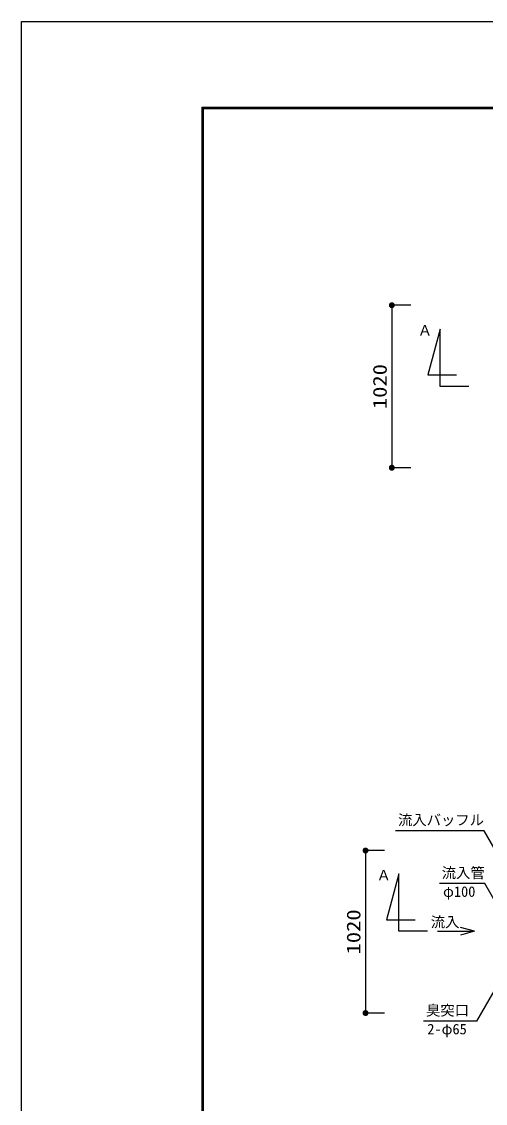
# Model space of a CAD drawing. Units: millimetres, scale not verified. Extents: x -22761 to 8910, y -6308 to 6308.
# Drawn here: x -8910 to -6000, y -482 to 6308 of the extents above; entities that cross this region are included whole.
import ezdxf
from ezdxf.enums import TextEntityAlignment as Align

# ---------------------------------------------------------------- set-up
doc = ezdxf.new("R2010")
doc.units = ezdxf.units.MM
doc.header["$LTSCALE"] = 30
for name, color, linetype, lineweight in [('0-2_空気管', 3, 'Continuous', 25), ('0-F_00クル-フ-6寸法', 132, 'Continuous', 25), ('1-2_図面枠', 7, 'Continuous', 25), ('1-3_Axis_waku', 7, 'Continuous', 25)]:
    doc.layers.add(name, color=color, linetype=linetype, lineweight=lineweight)
doc.styles.add('ＭＳ ゴシック', font='')
doc.styles.get('ＭＳ ゴシック').set_extended_font_data('MS Gothic')

msp = doc.modelspace()

# ---------------------------------------------------------------- linework, layer by layer
at = {"layer": '0-2_空気管'}
for p, q in [((-6008, 1228.62), (-6563.18, 1228.62)), ((-5709.13, 710.96), (-6008, 1228.62)), ((-5818.97, 443.89), (-6055.8, 33.69)), ((-6055.8, 33.69), (-6387.36, 33.69))]:
    msp.add_line(p, q, dxfattribs=at)
at = {"layer": '0-2_空気管', "color": 4}
for p, q in [((-6068.69, 597.52), (-6155.63, 620.82)), ((-6299.88, 597.52), (-6074.93, 597.52)), ((-6068.69, 597.52), (-6155.63, 574.23))]:
    msp.add_line(p, q, dxfattribs=at)
at = {"layer": '0-2_空気管'}
for points in [[(-6103.74, 4017.66), (-6283.74, 4017.66), (-6283.74, 4377.66), (-6360.91, 4089.66), (-6180.91, 4089.66)], [(-6362.33, 597.52), (-6542.33, 597.52), (-6542.33, 957.52), (-6619.5, 669.52), (-6439.5, 669.52)], [(-5844.73, 621.51), (-6003.64, 896.74), (-6288.64, 896.74)]]:
    msp.add_lwpolyline(points, dxfattribs=at)
at = {"layer": '0-F_00クル-フ-6寸法', "color": 4}
for p, q in [((-6466.85, 4527.53), (-6586.85, 4527.53)), ((-6586.85, 4527.53), (-6586.85, 3507.53)), ((-6466.85, 3507.53), (-6586.85, 3507.53)), ((-6631.95, 1104.61), (-6751.95, 1104.61)), ((-6751.95, 1104.61), (-6751.95, 84.61)), ((-6631.95, 84.61), (-6751.95, 84.61))]:
    msp.add_line(p, q, dxfattribs=at)
at = {"layer": '0-F_00クル-フ-6寸法'}
for points in [[(-6586.85, 4527.53), (-6605.56, 4528.71), (-6605.26, 4531.05)], [(-6586.85, 4527.53), (-6605.56, 4526.35), (-6605.56, 4528.71)], [(-6586.85, 4527.53), (-6605.26, 4524.02), (-6605.56, 4526.35)], [(-6586.85, 4527.53), (-6605.26, 4531.05), (-6604.68, 4533.33)], [(-6586.85, 4527.53), (-6604.68, 4521.74), (-6605.26, 4524.02)], [(-6586.85, 4527.53), (-6604.68, 4533.33), (-6603.81, 4535.52)], [(-6586.85, 4527.53), (-6603.81, 4519.55), (-6604.68, 4521.74)], [(-6586.85, 4527.53), (-6603.81, 4535.52), (-6602.68, 4537.58)], [(-6586.85, 4527.53), (-6602.68, 4517.49), (-6603.81, 4519.55)], [(-6586.85, 4527.53), (-6602.68, 4537.58), (-6601.29, 4539.48)], [(-6586.85, 4527.53), (-6601.29, 4515.58), (-6602.68, 4517.49)], [(-6586.85, 4527.53), (-6601.29, 4539.48), (-6599.68, 4541.2)], [(-6586.85, 4527.53), (-6599.68, 4513.86), (-6601.29, 4515.58)], [(-6586.85, 4527.53), (-6599.68, 4541.2), (-6597.87, 4542.7)], [(-6586.85, 4527.53), (-6597.87, 4512.36), (-6599.68, 4513.86)], [(-6586.85, 4527.53), (-6597.87, 4542.7), (-6595.88, 4543.96)], [(-6586.85, 4527.53), (-6595.88, 4511.1), (-6597.87, 4512.36)], [(-6586.85, 4527.53), (-6595.88, 4543.96), (-6593.75, 4544.97)], [(-6586.85, 4527.53), (-6593.75, 4510.1), (-6595.88, 4511.1)], [(-6586.85, 4527.53), (-6593.75, 4544.97), (-6591.51, 4545.69)], [(-6586.85, 4527.53), (-6591.51, 4509.37), (-6593.75, 4510.1)], [(-6586.85, 4527.53), (-6591.51, 4545.69), (-6589.2, 4546.13)], [(-6586.85, 4527.53), (-6589.2, 4508.93), (-6591.51, 4509.37)], [(-6586.85, 4527.53), (-6589.2, 4546.13), (-6586.85, 4546.28)], [(-6586.85, 4527.53), (-6586.85, 4508.78), (-6589.2, 4508.93)], [(-6586.85, 4527.53), (-6586.85, 4546.28), (-6584.5, 4546.13)], [(-6586.85, 4527.53), (-6584.5, 4546.13), (-6582.18, 4545.69)], [(-6586.85, 4527.53), (-6582.18, 4545.69), (-6579.94, 4544.97)], [(-6586.85, 4527.53), (-6579.94, 4544.97), (-6577.81, 4543.96)], [(-6586.85, 4527.53), (-6577.81, 4543.96), (-6575.82, 4542.7)], [(-6586.85, 4527.53), (-6575.82, 4542.7), (-6574.01, 4541.2)], [(-6586.85, 4527.53), (-6574.01, 4541.2), (-6572.4, 4539.48)], [(-6586.85, 4527.53), (-6572.4, 4539.48), (-6571.01, 4537.58)], [(-6586.85, 4527.53), (-6571.01, 4537.58), (-6569.88, 4535.52)], [(-6586.85, 4527.53), (-6569.88, 4535.52), (-6569.01, 4533.33)], [(-6586.85, 4527.53), (-6569.01, 4533.33), (-6568.43, 4531.05)], [(-6586.85, 4527.53), (-6568.43, 4531.05), (-6568.13, 4528.71)], [(-6586.85, 4527.53), (-6568.13, 4528.71), (-6568.13, 4526.35)], [(-6586.85, 4527.53), (-6584.5, 4508.93), (-6586.85, 4508.78)], [(-6586.85, 4527.53), (-6582.18, 4509.37), (-6584.5, 4508.93)], [(-6586.85, 4527.53), (-6579.94, 4510.1), (-6582.18, 4509.37)], [(-6586.85, 4527.53), (-6577.81, 4511.1), (-6579.94, 4510.1)], [(-6586.85, 4527.53), (-6575.82, 4512.36), (-6577.81, 4511.1)], [(-6586.85, 4527.53), (-6574.01, 4513.86), (-6575.82, 4512.36)], [(-6586.85, 4527.53), (-6572.4, 4515.58), (-6574.01, 4513.86)], [(-6586.85, 4527.53), (-6571.01, 4517.49), (-6572.4, 4515.58)], [(-6586.85, 4527.53), (-6569.88, 4519.55), (-6571.01, 4517.49)], [(-6586.85, 4527.53), (-6569.01, 4521.74), (-6569.88, 4519.55)], [(-6586.85, 4527.53), (-6568.43, 4524.02), (-6569.01, 4521.74)], [(-6586.85, 4527.53), (-6568.13, 4526.35), (-6568.43, 4524.02)], [(-6586.85, 3507.53), (-6605.56, 3508.71), (-6605.26, 3511.05)], [(-6586.85, 3507.53), (-6605.56, 3506.36), (-6605.56, 3508.71)], [(-6586.85, 3507.53), (-6605.26, 3504.02), (-6605.56, 3506.36)], [(-6586.85, 3507.53), (-6605.26, 3511.05), (-6604.68, 3513.33)], [(-6586.85, 3507.53), (-6604.68, 3501.74), (-6605.26, 3504.02)], [(-6586.85, 3507.53), (-6604.68, 3513.33), (-6603.81, 3515.52)], [(-6586.85, 3507.53), (-6603.81, 3499.55), (-6604.68, 3501.74)], [(-6586.85, 3507.53), (-6603.81, 3515.52), (-6602.68, 3517.58)], [(-6586.85, 3507.53), (-6602.68, 3497.49), (-6603.81, 3499.55)], [(-6586.85, 3507.53), (-6602.68, 3517.58), (-6601.29, 3519.48)], [(-6586.85, 3507.53), (-6601.29, 3495.58), (-6602.68, 3497.49)], [(-6586.85, 3507.53), (-6601.29, 3519.48), (-6599.68, 3521.2)], [(-6586.85, 3507.53), (-6599.68, 3493.86), (-6601.29, 3495.58)], [(-6586.85, 3507.53), (-6599.68, 3521.2), (-6597.87, 3522.7)], [(-6586.85, 3507.53), (-6597.87, 3492.36), (-6599.68, 3493.86)], [(-6586.85, 3507.53), (-6597.87, 3522.7), (-6595.88, 3523.96)], [(-6586.85, 3507.53), (-6595.88, 3491.1), (-6597.87, 3492.36)], [(-6586.85, 3507.53), (-6595.88, 3523.96), (-6593.75, 3524.97)], [(-6586.85, 3507.53), (-6593.75, 3490.1), (-6595.88, 3491.1)], [(-6586.85, 3507.53), (-6593.75, 3524.97), (-6591.51, 3525.69)], [(-6586.85, 3507.53), (-6591.51, 3489.37), (-6593.75, 3490.1)], [(-6586.85, 3507.53), (-6591.51, 3525.69), (-6589.2, 3526.14)], [(-6586.85, 3507.53), (-6589.2, 3488.93), (-6591.51, 3489.37)], [(-6586.85, 3507.53), (-6589.2, 3526.14), (-6586.85, 3526.28)], [(-6586.85, 3507.53), (-6586.85, 3488.78), (-6589.2, 3488.93)], [(-6586.85, 3507.53), (-6586.85, 3526.28), (-6584.5, 3526.14)], [(-6586.85, 3507.53), (-6584.5, 3526.14), (-6582.18, 3525.69)], [(-6586.85, 3507.53), (-6582.18, 3525.69), (-6579.94, 3524.97)], [(-6586.85, 3507.53), (-6579.94, 3524.97), (-6577.81, 3523.96)], [(-6586.85, 3507.53), (-6577.81, 3523.96), (-6575.82, 3522.7)], [(-6586.85, 3507.53), (-6575.82, 3522.7), (-6574.01, 3521.2)], [(-6586.85, 3507.53), (-6574.01, 3521.2), (-6572.4, 3519.48)], [(-6586.85, 3507.53), (-6572.4, 3519.48), (-6571.01, 3517.58)], [(-6586.85, 3507.53), (-6571.01, 3517.58), (-6569.88, 3515.52)], [(-6586.85, 3507.53), (-6569.88, 3515.52), (-6569.01, 3513.33)], [(-6586.85, 3507.53), (-6569.01, 3513.33), (-6568.43, 3511.05)], [(-6586.85, 3507.53), (-6568.43, 3511.05), (-6568.13, 3508.71)], [(-6586.85, 3507.53), (-6568.13, 3508.71), (-6568.13, 3506.36)], [(-6586.85, 3507.53), (-6584.5, 3488.93), (-6586.85, 3488.78)], [(-6586.85, 3507.53), (-6582.18, 3489.37), (-6584.5, 3488.93)], [(-6586.85, 3507.53), (-6579.94, 3490.1), (-6582.18, 3489.37)], [(-6586.85, 3507.53), (-6577.81, 3491.1), (-6579.94, 3490.1)], [(-6586.85, 3507.53), (-6575.82, 3492.36), (-6577.81, 3491.1)], [(-6586.85, 3507.53), (-6574.01, 3493.86), (-6575.82, 3492.36)], [(-6586.85, 3507.53), (-6572.4, 3495.58), (-6574.01, 3493.86)], [(-6586.85, 3507.53), (-6571.01, 3497.49), (-6572.4, 3495.58)], [(-6586.85, 3507.53), (-6569.88, 3499.55), (-6571.01, 3497.49)], [(-6586.85, 3507.53), (-6569.01, 3501.74), (-6569.88, 3499.55)], [(-6586.85, 3507.53), (-6568.43, 3504.02), (-6569.01, 3501.74)], [(-6586.85, 3507.53), (-6568.13, 3506.36), (-6568.43, 3504.02)], [(-6751.95, 1104.61), (-6770.66, 1105.79), (-6770.36, 1108.13)], [(-6751.95, 1104.61), (-6770.66, 1103.44), (-6770.66, 1105.79)], [(-6751.95, 1104.61), (-6770.36, 1101.1), (-6770.66, 1103.44)], [(-6751.95, 1104.61), (-6770.36, 1108.13), (-6769.78, 1110.41)], [(-6751.95, 1104.61), (-6769.78, 1098.82), (-6770.36, 1101.1)], [(-6751.95, 1104.61), (-6769.78, 1110.41), (-6768.91, 1112.6)], [(-6751.95, 1104.61), (-6768.91, 1096.63), (-6769.78, 1098.82)], [(-6751.95, 1104.61), (-6768.91, 1112.6), (-6767.78, 1114.66)], [(-6751.95, 1104.61), (-6767.78, 1094.57), (-6768.91, 1096.63)], [(-6751.95, 1104.61), (-6767.78, 1114.66), (-6766.39, 1116.57)], [(-6751.95, 1104.61), (-6766.39, 1092.66), (-6767.78, 1094.57)], [(-6751.95, 1104.61), (-6766.39, 1116.57), (-6764.78, 1118.28)], [(-6751.95, 1104.61), (-6764.78, 1090.95), (-6766.39, 1092.66)], [(-6751.95, 1104.61), (-6764.78, 1118.28), (-6762.97, 1119.78)], [(-6751.95, 1104.61), (-6762.97, 1089.45), (-6764.78, 1090.95)], [(-6751.95, 1104.61), (-6762.97, 1119.78), (-6760.98, 1121.05)], [(-6751.95, 1104.61), (-6760.98, 1088.18), (-6762.97, 1089.45)], [(-6751.95, 1104.61), (-6760.98, 1121.05), (-6758.85, 1122.05)], [(-6751.95, 1104.61), (-6758.85, 1087.18), (-6760.98, 1088.18)], [(-6751.95, 1104.61), (-6758.85, 1122.05), (-6756.61, 1122.78)], [(-6751.95, 1104.61), (-6756.61, 1086.45), (-6758.85, 1087.18)], [(-6751.95, 1104.61), (-6756.61, 1122.78), (-6754.3, 1123.22)], [(-6751.95, 1104.61), (-6754.3, 1086.01), (-6756.61, 1086.45)], [(-6751.95, 1104.61), (-6754.3, 1123.22), (-6751.95, 1123.36)], [(-6751.95, 1104.61), (-6751.95, 1085.86), (-6754.3, 1086.01)], [(-6751.95, 1104.61), (-6751.95, 1123.36), (-6749.6, 1123.22)], [(-6751.95, 1104.61), (-6749.6, 1123.22), (-6747.28, 1122.78)], [(-6751.95, 1104.61), (-6747.28, 1122.78), (-6745.04, 1122.05)], [(-6751.95, 1104.61), (-6745.04, 1122.05), (-6742.91, 1121.05)], [(-6751.95, 1104.61), (-6742.91, 1121.05), (-6740.93, 1119.78)], [(-6751.95, 1104.61), (-6740.93, 1119.78), (-6739.11, 1118.28)], [(-6751.95, 1104.61), (-6739.11, 1118.28), (-6737.5, 1116.57)], [(-6751.95, 1104.61), (-6737.5, 1116.57), (-6736.12, 1114.66)], [(-6751.95, 1104.61), (-6736.12, 1114.66), (-6734.98, 1112.6)], [(-6751.95, 1104.61), (-6734.98, 1112.6), (-6734.11, 1110.41)], [(-6751.95, 1104.61), (-6734.11, 1110.41), (-6733.53, 1108.13)], [(-6751.95, 1104.61), (-6733.53, 1108.13), (-6733.23, 1105.79)], [(-6751.95, 1104.61), (-6733.23, 1105.79), (-6733.23, 1103.44)], [(-6751.95, 1104.61), (-6749.6, 1086.01), (-6751.95, 1085.86)], [(-6751.95, 1104.61), (-6747.28, 1086.45), (-6749.6, 1086.01)], [(-6751.95, 1104.61), (-6745.04, 1087.18), (-6747.28, 1086.45)], [(-6751.95, 1104.61), (-6742.91, 1088.18), (-6745.04, 1087.18)], [(-6751.95, 1104.61), (-6740.93, 1089.45), (-6742.91, 1088.18)], [(-6751.95, 1104.61), (-6739.11, 1090.95), (-6740.93, 1089.45)], [(-6751.95, 1104.61), (-6737.5, 1092.66), (-6739.11, 1090.95)], [(-6751.95, 1104.61), (-6736.12, 1094.57), (-6737.5, 1092.66)], [(-6751.95, 1104.61), (-6734.98, 1096.63), (-6736.12, 1094.57)], [(-6751.95, 1104.61), (-6734.11, 1098.82), (-6734.98, 1096.63)], [(-6751.95, 1104.61), (-6733.53, 1101.1), (-6734.11, 1098.82)], [(-6751.95, 1104.61), (-6733.23, 1103.44), (-6733.53, 1101.1)], [(-6751.95, 84.61), (-6770.66, 85.79), (-6770.36, 88.13)], [(-6751.95, 84.61), (-6770.66, 83.44), (-6770.66, 85.79)], [(-6751.95, 84.61), (-6770.36, 81.1), (-6770.66, 83.44)], [(-6751.95, 84.61), (-6770.36, 88.13), (-6769.78, 90.41)], [(-6751.95, 84.61), (-6769.78, 78.82), (-6770.36, 81.1)], [(-6751.95, 84.61), (-6769.78, 90.41), (-6768.91, 92.6)], [(-6751.95, 84.61), (-6768.91, 76.63), (-6769.78, 78.82)], [(-6751.95, 84.61), (-6768.91, 92.6), (-6767.78, 94.66)], [(-6751.95, 84.61), (-6767.78, 74.57), (-6768.91, 76.63)], [(-6751.95, 84.61), (-6767.78, 94.66), (-6766.39, 96.57)], [(-6751.95, 84.61), (-6766.39, 72.66), (-6767.78, 74.57)], [(-6751.95, 84.61), (-6766.39, 96.57), (-6764.78, 98.28)], [(-6751.95, 84.61), (-6764.78, 70.95), (-6766.39, 72.66)], [(-6751.95, 84.61), (-6764.78, 98.28), (-6762.97, 99.78)], [(-6751.95, 84.61), (-6762.97, 69.44), (-6764.78, 70.95)], [(-6751.95, 84.61), (-6762.97, 99.78), (-6760.98, 101.04)], [(-6751.95, 84.61), (-6760.98, 68.18), (-6762.97, 69.44)], [(-6751.95, 84.61), (-6760.98, 101.04), (-6758.85, 102.05)], [(-6751.95, 84.61), (-6758.85, 67.18), (-6760.98, 68.18)], [(-6751.95, 84.61), (-6758.85, 102.05), (-6756.61, 102.77)], [(-6751.95, 84.61), (-6756.61, 66.45), (-6758.85, 67.18)], [(-6751.95, 84.61), (-6756.61, 102.77), (-6754.3, 103.22)], [(-6751.95, 84.61), (-6754.3, 66.01), (-6756.61, 66.45)], [(-6751.95, 84.61), (-6754.3, 103.22), (-6751.95, 103.36)], [(-6751.95, 84.61), (-6751.95, 65.86), (-6754.3, 66.01)], [(-6751.95, 84.61), (-6751.95, 103.36), (-6749.6, 103.22)], [(-6751.95, 84.61), (-6749.6, 103.22), (-6747.28, 102.77)], [(-6751.95, 84.61), (-6747.28, 102.77), (-6745.04, 102.05)], [(-6751.95, 84.61), (-6745.04, 102.05), (-6742.91, 101.04)], [(-6751.95, 84.61), (-6742.91, 101.04), (-6740.93, 99.78)], [(-6751.95, 84.61), (-6740.93, 99.78), (-6739.11, 98.28)], [(-6751.95, 84.61), (-6739.11, 98.28), (-6737.5, 96.57)], [(-6751.95, 84.61), (-6737.5, 96.57), (-6736.12, 94.66)], [(-6751.95, 84.61), (-6736.12, 94.66), (-6734.98, 92.6)], [(-6751.95, 84.61), (-6734.98, 92.6), (-6734.11, 90.41)], [(-6751.95, 84.61), (-6734.11, 90.41), (-6733.53, 88.13)], [(-6751.95, 84.61), (-6733.53, 88.13), (-6733.23, 85.79)], [(-6751.95, 84.61), (-6733.23, 85.79), (-6733.23, 83.44)], [(-6751.95, 84.61), (-6749.6, 66.01), (-6751.95, 65.86)], [(-6751.95, 84.61), (-6747.28, 66.45), (-6749.6, 66.01)], [(-6751.95, 84.61), (-6745.04, 67.18), (-6747.28, 66.45)], [(-6751.95, 84.61), (-6742.91, 68.18), (-6745.04, 67.18)], [(-6751.95, 84.61), (-6740.93, 69.44), (-6742.91, 68.18)], [(-6751.95, 84.61), (-6739.11, 70.95), (-6740.93, 69.44)], [(-6751.95, 84.61), (-6737.5, 72.66), (-6739.11, 70.95)], [(-6751.95, 84.61), (-6736.12, 74.57), (-6737.5, 72.66)], [(-6751.95, 84.61), (-6734.98, 76.63), (-6736.12, 74.57)], [(-6751.95, 84.61), (-6734.11, 78.82), (-6734.98, 76.63)], [(-6751.95, 84.61), (-6733.53, 81.1), (-6734.11, 78.82)], [(-6751.95, 84.61), (-6733.23, 83.44), (-6733.53, 81.1)]]:
    msp.add_solid(points, dxfattribs=at)
at = {"layer": '1-2_図面枠'}
msp.add_lwpolyline([(-8910, -6307.5), (-8910, 6307.5), (8910, 6307.5), (8910, -6307.5)], close=True, dxfattribs=at)
at = {"layer": '1-3_Axis_waku'}
for p, q in [((-7778.4, 5769.9), (8408.4, 5769.9)), ((-7778.4, 5769.9), (-7778.4, -5814.9)), ((-7777.8, 5769.3), (8407.8, 5769.3)), ((-7777.8, 5769.3), (-7777.8, -5814.3)), ((-7777.2, 5768.7), (8407.2, 5768.7)), ((-7777.2, 5768.7), (-7777.2, -5813.7)), ((-7776.6, 5768.1), (8406.6, 5768.1)), ((-7776.6, 5768.1), (-7776.6, -5813.1)), ((-7776, 5767.5), (8406, 5767.5)), ((-7776, 5767.5), (-7776, -5812.5)), ((-7775.4, 5766.9), (8405.4, 5766.9)), ((-7775.4, 5766.9), (-7775.4, -5811.9)), ((-7774.8, 5766.3), (8404.8, 5766.3)), ((-7774.8, 5766.3), (-7774.8, -5811.3)), ((-7774.2, 5765.7), (8404.2, 5765.7)), ((-7774.2, 5765.7), (-7774.2, -5810.7)), ((-7773.6, 5765.1), (8403.6, 5765.1)), ((-7773.6, 5765.1), (-7773.6, -5810.1)), ((-7773, 5764.5), (8403, 5764.5)), ((-7773, 5764.5), (-7773, -5809.5)), ((-7772.4, 5763.9), (8402.4, 5763.9)), ((-7772.4, 5763.9), (-7772.4, -5808.9)), ((-7771.8, 5763.3), (8401.8, 5763.3)), ((-7771.8, 5763.3), (-7771.8, -5808.3)), ((-7771.2, 5762.7), (8401.2, 5762.7)), ((-7771.2, 5762.7), (-7771.2, -5807.7)), ((-7770.6, 5762.1), (8400.6, 5762.1)), ((-7770.6, 5762.1), (-7770.6, -5807.1)), ((-7770, 5761.5), (8400, 5761.5)), ((-7770, 5761.5), (-7770, -5806.5))]:
    msp.add_line(p, q, dxfattribs=at)

# ---------------------------------------------------------------- texts
at = {"layer": '0-2_空気管', "color": 4, "style": 'ＭＳ ゴシック'}
for s, p in [('Ａ', (-6424.07, 4317.22)), ('流入バッフル', (-6548.18, 1243.62)), ('Ａ', (-6682.66, 897.07)), ('流入管', (-6273.64, 911.74)), ('φ100', (-6265.5, 794.1)), ('流入', (-6342.52, 603.17)), ('臭突口', (-6372.36, 48.69)), ('2-φ65', (-6364.22, -68.95))]:
    msp.add_text(s, height=65.98, dxfattribs=at).set_placement(p, align=Align.BOTTOM_LEFT)
at = {"layer": '0-F_00クル-フ-6寸法', "color": 3, "style": 'ＭＳ ゴシック', "width": 1.2}
for p in [(-6592.69, 3875.25), (-6757.79, 452.33)]:
    msp.add_text('1020', height=86.66, rotation=90, dxfattribs=at).set_placement(p, align=Align.BOTTOM_LEFT)

doc.saveas('drawing.dxf')
